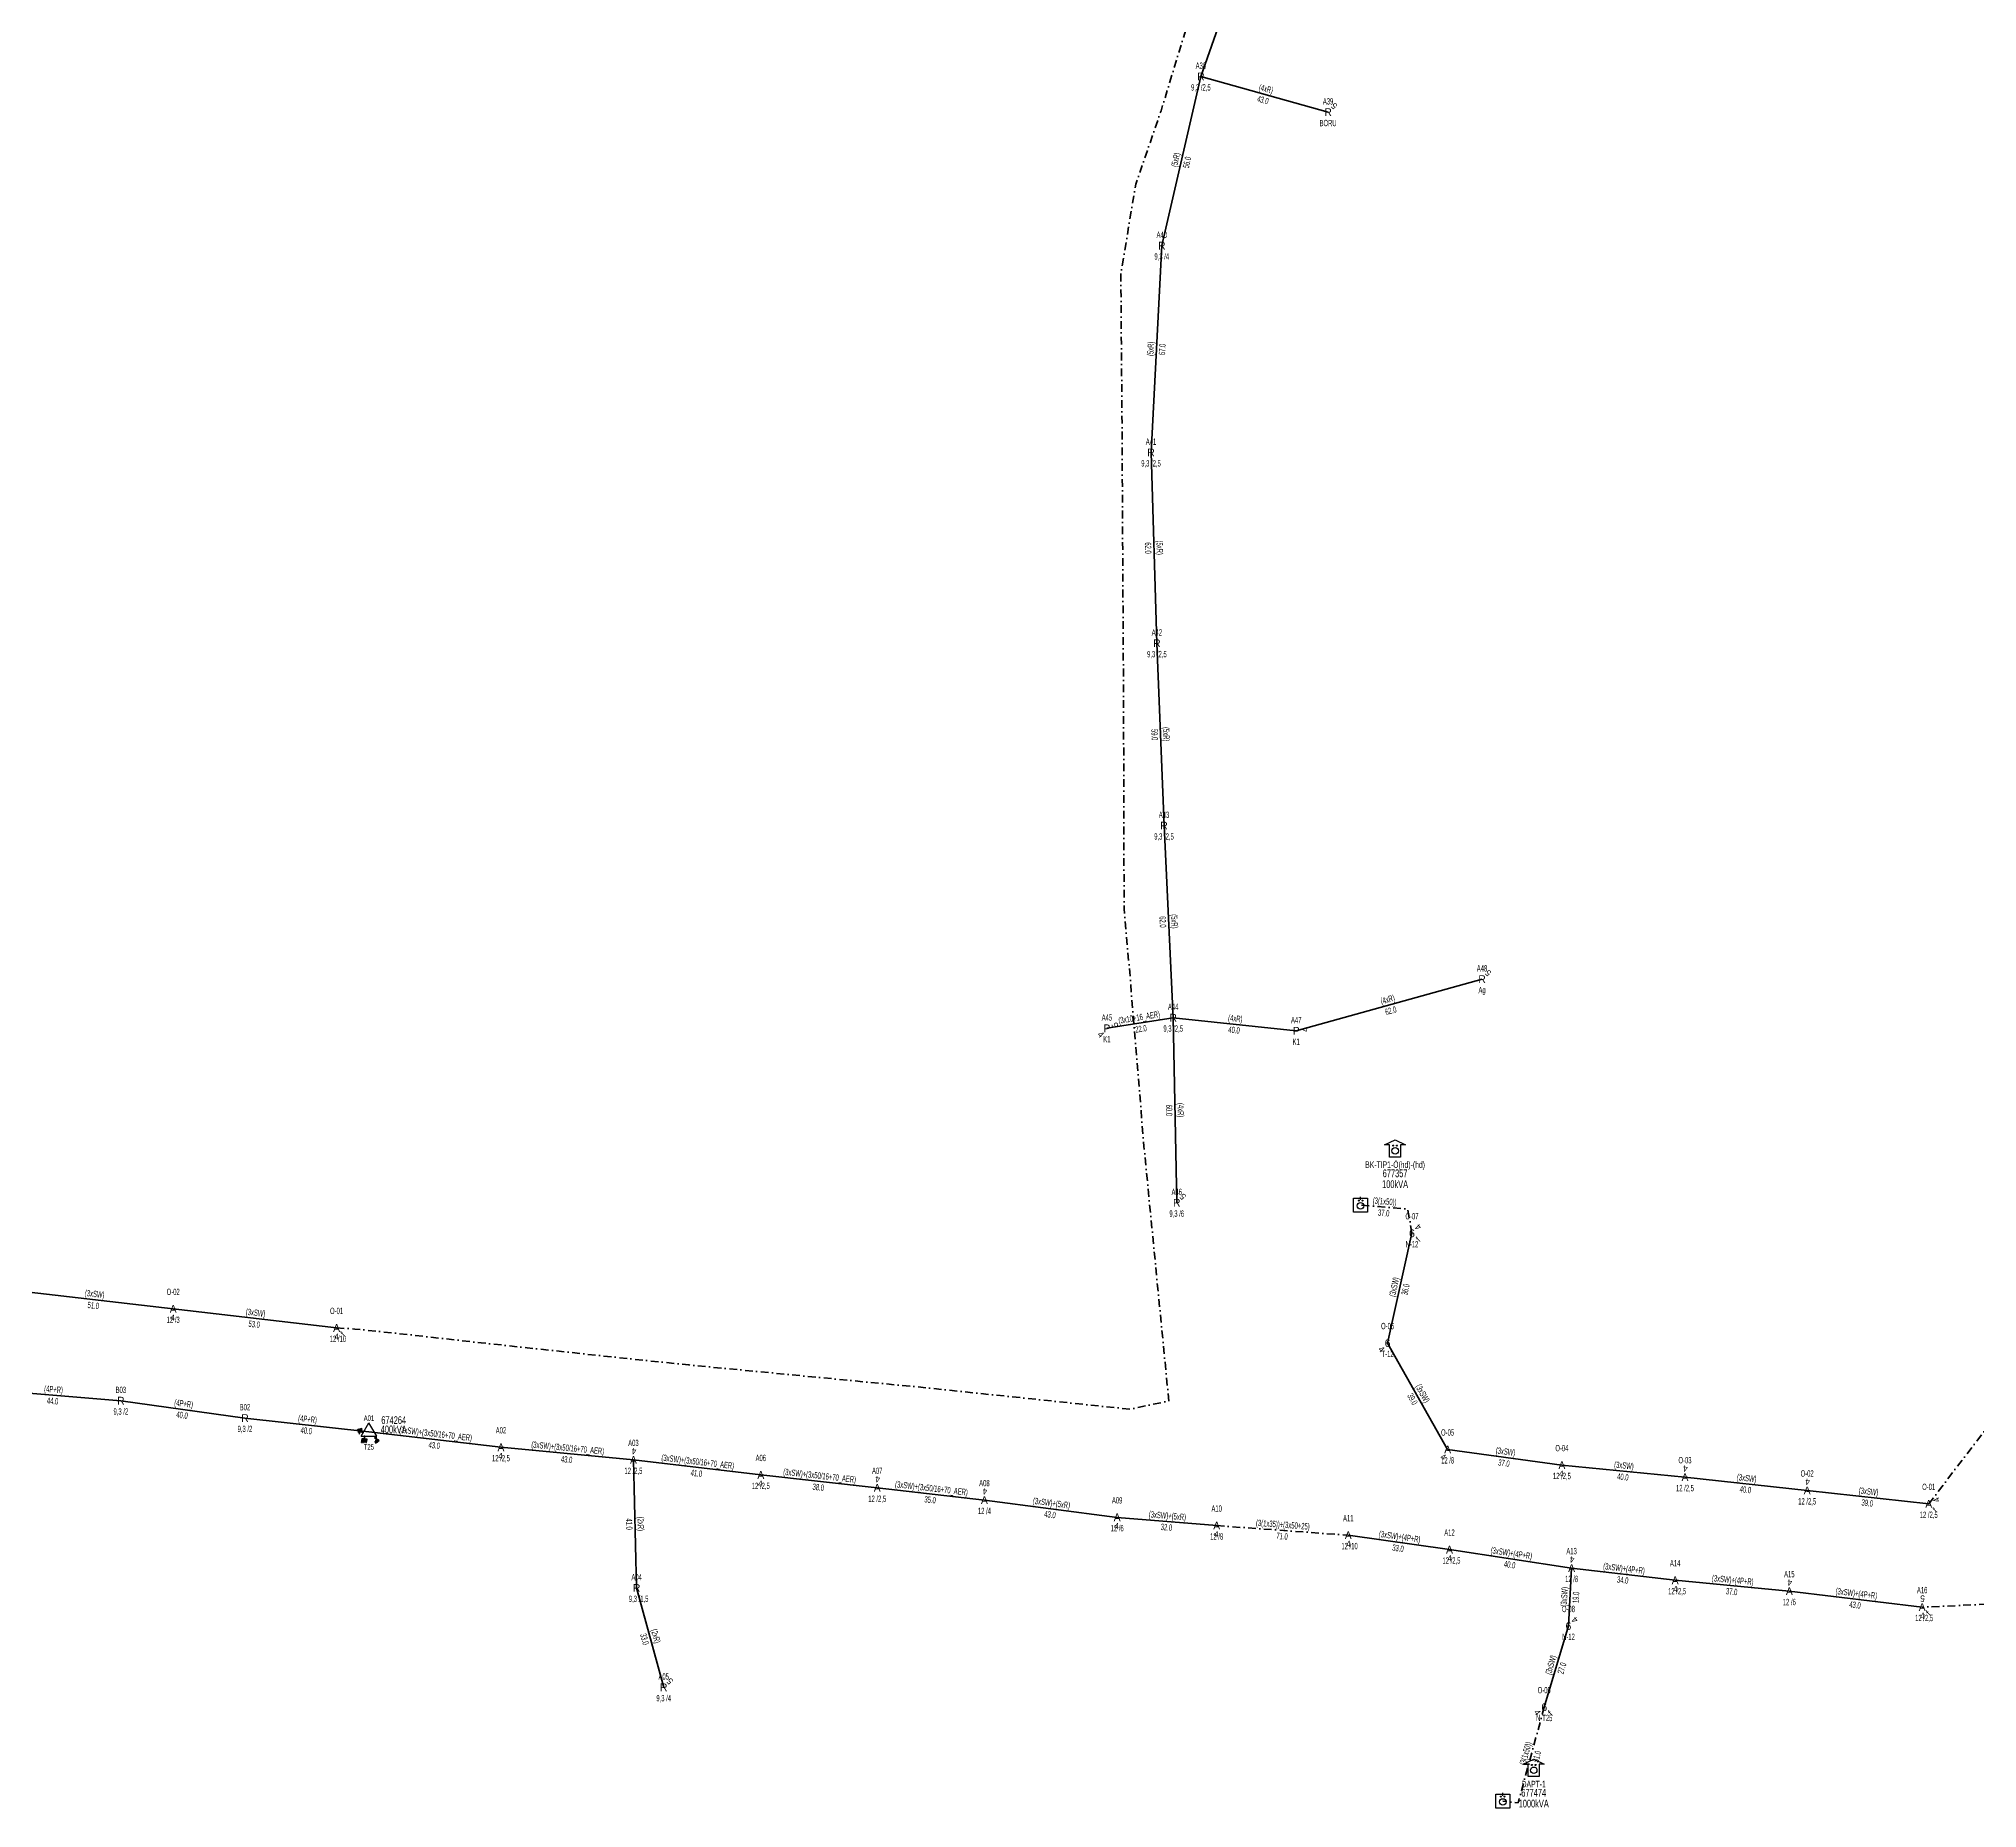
# Model space of a CAD drawing. Header units: millimetres. Extents: x 593538 to 596486, y 4087277 to 4091598.
# Drawn here: x 594642 to 595268, y 4087779 to 4088350 of the extents above; entities that cross this region are included whole.
import ezdxf
from ezdxf.enums import TextEntityAlignment as Align

# ---------------------------------------------------------------- set-up
doc = ezdxf.new("R2010")
doc.units = ezdxf.units.MM
doc.linetypes.add('DASHDOT', pattern=[5, 2.5, -1.25, 0, -1.25])
for name, color, linetype, lineweight in [('DIREK_AG_MEVCUT', 120, 'Continuous', 25), ('DIREK_ENH_MEVCUT', 6, 'Continuous', 25), ('DIREK_OG_MEVCUT', 16, 'Continuous', 25), ('HAT_AG_HAVAI_MEVCUT', 126, 'Continuous', 50), ('HAT_OG_HAVAI_MEVCUT', 48, 'Continuous', 70), ('HAT_OG_YERALTI_MEVCUT', 48, 'DASHDOT', 70), ('TRAFO_MEVCUT', 5, 'Continuous', 30), ('TRAFO_TADILAT_BYSK', 5, 'Continuous', 30)]:
    doc.layers.add(name, color=color, linetype=linetype, lineweight=lineweight)
doc.styles.add('Direk', font='B_CAD')
doc.styles.get("Standard").update_dxf_attribs({"font": 'Arial'})

# ---------------------------------------------------------------- blocks, each defined once
blk = doc.blocks.new('MEV_OZELBINA_KARE')
at = {"layer": 'TRAFO_MEVCUT', "linetype": 'Continuous'}
for p, q in [((-2.25, 2.25), (2.25, 2.25)), ((-2.25, -2.25), (-2.25, 2.25)), ((0, 1.8), (0, 2.7)), ((2.25, 2.25), (2.25, -2.25)), ((2.25, -2.25), (-2.25, -2.25))]:
    blk.add_line(p, q, dxfattribs=at)
for centre, radius in [((0, -0.215091), 1.049264), ((-0.592312, 1.488957), 0.15614), ((0.592312, 1.488957), 0.15614)]:
    blk.add_circle(centre, radius, dxfattribs=at)
blk = doc.blocks.new('MEV_MBK_OZEL')
at = {"layer": 'TRAFO_MEVCUT', "linetype": 'Continuous'}
for p, q in [((-3.4, 2), (0, 3.6)), ((-1.8, 2), (-3.4, 2)), ((-1.8, -2), (-1.8, 2)), ((0, 3.6), (3.4, 2)), ((1.8, 2), (1.8, -2)), ((3.4, 2), (1.8, 2)), ((1.8, -2), (-1.8, -2))]:
    blk.add_line(p, q, dxfattribs=at)
for centre, radius in [((0, 0), 1.049264), ((-0.592312, 1.704048), 0.15614), ((0.592312, 1.704048), 0.15614)]:
    blk.add_circle(centre, radius, dxfattribs=at)
blk = doc.blocks.new('MEV_DIREK')
h = blk.add_hatch(color=32)
h.paths.add_polyline_path([(-2.14, 0.97), (-2.35, 1.09), (-3.31, -0.55), (-3.09, -0.67), (-2.67, 0.06), (-1.89, -0.39), (-1.79, -0.22), (-2.56, 0.23)])
h.paths.add_polyline_path([(-3.46, -0.17), (-3.33, -0.25), (-2.61, 0.99), (-2.74, 1.06)])
h.paths.add_polyline_path([(-3.54, 0.29), (-3.41, 0.22), (-3.05, 0.82), (-3.18, 0.9)])
h.paths.add_polyline_path([(-3.58, 0.81), (-3.66, 0.68), (-3.53, 0.61), (-3.45, 0.74)])
h.paths.add_polyline_path([(-1.51, -2.34), (-2.26, -2.33), (-2.52, -3.47), (-2.42, -3.47), (-2.21, -2.53), (-1.91, -2.54), (-2.12, -3.47), (-2.02, -3.47), (-1.81, -2.54), (-1.51, -2.54), (-1.72, -3.47), (-1.62, -3.48), (-1.41, -2.54), (-1.11, -2.54), (-1.32, -3.48), (-1.22, -3.48), (-1.01, -2.54), (-0.71, -2.55), (-0.92, -3.48), (-0.82, -3.48), (-0.56, -2.35), (-1.31, -2.34), (-1.31, -1.44), (-1.51, -1.44)])
at = {"layer": 'TRAFO_MEVCUT'}
for points in [[(2.35, -1.57), (2.12, -1.92), (2.08, -1.44), (1.94, -1.44), (2.01, -2.32), (2.25, -1.96), (2.31, -2.67), (2.1, -2.67), (2.39, -2.87), (2.4, -2.86), (2.64, -2.49), (2.45, -2.63)], [(2.35, -1.57), (2.12, -1.92), (2.08, -1.44), (1.94, -1.44), (2.01, -2.32), (2.25, -1.96), (2.31, -2.67), (2.1, -2.67), (2.39, -2.87), (1.98, -3.19), (2.2, -3.79), (2.26, -3.74), (2.08, -3.26), (2.26, -3.13), (2.44, -3.6), (2.49, -3.56), (2.32, -3.08), (2.49, -2.94), (2.67, -3.42), (2.73, -3.38), (2.55, -2.9), (2.73, -2.76), (2.91, -3.24), (2.97, -3.2), (2.79, -2.72), (2.97, -2.58), (3.15, -3.06), (3.21, -3.01), (2.98, -2.42), (2.4, -2.86), (2.64, -2.49), (2.45, -2.63)], [(2.97, -2.58), (3.15, -3.06), (3.21, -3.01), (2.98, -2.42), (2.4, -2.86), (2.64, -2.49), (2.45, -2.63), (2.35, -1.57), (2.12, -1.92), (2.08, -1.44), (1.94, -1.44), (2.01, -2.32), (2.25, -1.96), (2.31, -2.67), (2.1, -2.67), (2.39, -2.87), (1.98, -3.19), (2.2, -3.79), (2.26, -3.74), (2.08, -3.26), (2.26, -3.13), (2.44, -3.6), (2.49, -3.56), (2.32, -3.08), (2.49, -2.94), (2.67, -3.42), (2.73, -3.38), (2.55, -2.9), (2.73, -2.76), (2.91, -3.24), (2.97, -3.2), (2.79, -2.72)]]:
    blk.add_hatch(color=32, dxfattribs=at).paths.add_polyline_path(points)
at = {"layer": 'TRAFO_MEVCUT', "linetype": 'Continuous'}
for p, q in [((-2.5, -1.44), (0, 2.89)), ((2.5, -1.44), (0, 2.89)), ((-2.5, -1.44), (2.5, -1.44))]:
    blk.add_line(p, q, dxfattribs=at)
at = {"layer": 'TRAFO_MEVCUT', "color": 32, "flags": 128}
blk.add_lwpolyline([(1.94, -1.44), (2.08, -1.44), (2.12, -1.92), (2.35, -1.57), (2.45, -2.63), (2.64, -2.49), (2.4, -2.86), (2.98, -2.42), (3.21, -3.01), (3.15, -3.06), (2.97, -2.58), (2.79, -2.72), (2.97, -3.2), (2.91, -3.24), (2.73, -2.76), (2.55, -2.9), (2.73, -3.38), (2.67, -3.42), (2.49, -2.94), (2.32, -3.08), (2.49, -3.56), (2.44, -3.6), (2.26, -3.13), (2.08, -3.26), (2.26, -3.74), (2.2, -3.79), (1.98, -3.19), (2.39, -2.87), (2.1, -2.67), (2.31, -2.67), (2.25, -1.96), (2.01, -2.32), (1.94, -1.44)], dxfattribs=at)
at = {"layer": 'TRAFO_TADILAT_BYSK', "color": 32, "flags": 128}
for points in [[(-3.53, 0.61), (-3.45, 0.74), (-3.58, 0.81), (-3.66, 0.68), (-3.53, 0.61)], [(-3.41, 0.22), (-3.05, 0.82), (-3.18, 0.9), (-3.54, 0.29), (-3.41, 0.22)], [(-3.33, -0.25), (-2.61, 0.99), (-2.74, 1.06), (-3.46, -0.17), (-3.33, -0.25)], [(-1.79, -0.22), (-2.56, 0.23), (-2.14, 0.97), (-2.35, 1.09), (-3.31, -0.55), (-3.09, -0.67), (-2.67, 0.06), (-1.89, -0.39), (-1.79, -0.22)], [(-1.31, -1.44), (-1.51, -1.44), (-1.51, -2.34), (-2.26, -2.33), (-2.52, -3.47), (-2.42, -3.47), (-2.21, -2.53), (-1.91, -2.54), (-2.12, -3.47), (-2.02, -3.47), (-1.81, -2.54), (-1.51, -2.54), (-1.72, -3.47), (-1.62, -3.48), (-1.41, -2.54), (-1.11, -2.54), (-1.32, -3.48), (-1.22, -3.48), (-1.01, -2.54), (-0.71, -2.55), (-0.92, -3.48), (-0.82, -3.48), (-0.56, -2.35), (-1.31, -2.34), (-1.31, -1.44)]]:
    blk.add_lwpolyline(points, dxfattribs=at)
blk = doc.blocks.new('MEV_DAPT_OZEL')
at = {"layer": 'TRAFO_MEVCUT', "linetype": 'Continuous'}
for p, q in [((-3.4, 2), (0, 3.6)), ((-1.8, 2), (-3.4, 2)), ((-1.8, -2), (-1.8, 2)), ((0, 3.6), (3.4, 2)), ((1.8, 2), (1.8, -2)), ((3.4, 2), (1.8, 2)), ((1.8, -2), (-1.8, -2))]:
    blk.add_line(p, q, dxfattribs=at)
for centre, radius in [((0, 0), 1.049264), ((-0.592312, 1.704048), 0.15614), ((0.592312, 1.704048), 0.15614)]:
    blk.add_circle(centre, radius, dxfattribs=at)

msp = doc.modelspace()

# ---------------------------------------------------------------- linework, layer by layer
at = {"layer": 'HAT_AG_HAVAI_MEVCUT'}
for p, q in [((595016.9, 4088337.69), (595036.33, 4088392.89)), ((595004.27, 4088283.1), (595016.9, 4088337.69)), ((595016.9, 4088337.69), (595057.97, 4088326.18)), ((595000.8, 4088216.33), (595004.27, 4088283.1)), ((595002.7, 4088154.76), (595000.8, 4088216.33)), ((595005, 4088095.9), (595002.7, 4088154.76)), ((595007.96, 4088033.9), (595005, 4088095.9)), ((595047.69, 4088029.65), (595107.68, 4088046.33)), ((595007.96, 4088033.9), (594986.56, 4088030.47)), ((595009.11, 4087974.16), (595007.96, 4088033.9)), ((595007.96, 4088033.9), (595047.69, 4088029.65)), ((594668.21, 4087910.27), (594624.46, 4087913.85)), ((594708.27, 4087904.67), (594668.21, 4087910.27)), ((594748.3, 4087900.25), (594708.27, 4087904.67)), ((594833.7, 4087891.15), (594834.74, 4087849.83)), ((594834.74, 4087849.83), (594843.47, 4087817.75))]:
    msp.add_line(p, q, dxfattribs=at)
at = {"layer": 'HAT_OG_HAVAI_MEVCUT'}
for p, q in [((595077.19, 4087928.87), (595085.05, 4087964.31)), ((594685.11, 4087939.89), (594633.99, 4087945.85)), ((594737.86, 4087933.75), (594685.11, 4087939.89)), ((595096.56, 4087894.52), (595077.19, 4087928.87)), ((594748.3, 4087900.25), (594790.93, 4087895.22)), ((594790.93, 4087895.22), (594833.7, 4087891.15)), ((594833.7, 4087891.15), (594874.82, 4087886.3)), ((595133.45, 4087889.47), (595096.56, 4087894.52)), ((595173.19, 4087885.58), (595133.45, 4087889.47)), ((594874.82, 4087886.3), (594912.41, 4087882.13)), ((595212.64, 4087881.29), (595173.19, 4087885.58)), ((594912.41, 4087882.13), (594947.01, 4087878.18)), ((594947.01, 4087878.18), (594989.87, 4087872.62)), ((595251.89, 4087876.96), (595212.64, 4087881.29)), ((594989.87, 4087872.62), (595022, 4087869.95)), ((595064.48, 4087866.85), (595097.16, 4087862.19)), ((595097.16, 4087862.19), (595136.59, 4087856.23)), ((595136.59, 4087856.23), (595135.57, 4087837.55)), ((595136.59, 4087856.23), (595170.02, 4087852.29)), ((595170.02, 4087852.29), (595206.88, 4087848.79)), ((595249.77, 4087843.64), (595206.88, 4087848.79)), ((595135.57, 4087837.55), (595127.76, 4087811.36))]:
    msp.add_line(p, q, dxfattribs=at)
at = {"layer": 'HAT_OG_YERALTI_MEVCUT', "flags": 128}
for points in [[(594737.86, 4087933.75), (594743.7, 4087933.41), (594761.27, 4087931.55), (594784.57, 4087928.95), (594799.4, 4087927.36), (594823.75, 4087924.71), (594851.6, 4087921.8), (594928.7, 4087914.4), (594993.93, 4087907.52), (595006.55, 4087910.14), (594998.52, 4087992.41), (594993.91, 4088048.58), (594992.11, 4088069.06), (594991.94, 4088133.94), (594991.45, 4088223.54), (594991.06, 4088274.03), (594995.85, 4088302.9), (595004.03, 4088326.58), (595018.9, 4088375.34), (595029.24, 4088408.09), (595034.66, 4088428.89), (595041.2, 4088455.6), (595044, 4088483.94), (595042.21, 4088508.45), (595040.95, 4088522.96), (595038.02, 4088557.57), (595037.2, 4088592.31), (595035.57, 4088648.32), (595033.11, 4088699.25), (595033.44, 4088742.52), (595037.2, 4088803.12), (595043.26, 4088867.65), (595049.16, 4088939.88), (595052.27, 4088984.3), (595054.07, 4089014.14), (595060.12, 4089041.24), (595064.9, 4089062.77), (595072.34, 4089088.48), (595075.49, 4089099.2), (595084.19, 4089119.62), (595095.22, 4089117.15), (595097.61, 4089117.47)], [(595622.6, 4088237.12), (595280.93, 4087845.02), (595249.77, 4087843.64)], [(595251.89, 4087876.96), (595473.68, 4088167.14), (595622.6, 4088237.12)], [(595085.05, 4087964.31), (595083.71, 4087972.13), (595068.45, 4087973.36)], [(595022, 4087869.95), (595064.48, 4087866.85)], [(595127.76, 4087811.36), (595119.32, 4087780.48), (595114.36, 4087780.98)]]:
    msp.add_lwpolyline(points, dxfattribs=at)

# ---------------------------------------------------------------- block references
at = {"layer": 'TRAFO_MEVCUT', "linetype": 'ByBlock'}
for name, p in [('MEV_MBK_OZEL', (595079.6, 4087990.91)), ('MEV_OZELBINA_KARE', (595068.45, 4087973.36))]:
    msp.add_blockref(name, p, dxfattribs=at)
at = {"layer": 'TRAFO_MEVCUT'}
for name, p in [('MEV_DIREK', (594748.3, 4087900.25)), ('MEV_DAPT_OZEL', (595124.36, 4087790.98)), ('MEV_OZELBINA_KARE', (595114.36, 4087780.98))]:
    msp.add_blockref(name, p, dxfattribs=at)

# ---------------------------------------------------------------- texts
at = {"layer": 'DIREK_AG_MEVCUT', "linetype": 'ByBlock', "width": 0.53}
for s, p in [('A38', (595016.9, 4088341.19)), ('9,3 /2,5', (595016.9, 4088334.19)), ('A39', (595057.97, 4088329.68)), ('BORU', (595057.97, 4088322.68)), ('A40', (595004.27, 4088286.6)), ('9,3 /4', (595004.27, 4088279.6)), ('A41', (595000.8, 4088219.83)), ('9,3 /2,5', (595000.8, 4088212.83)), ('A42', (595002.7, 4088158.26)), ('9,3 /2,5', (595002.7, 4088151.26)), ('A43', (595005, 4088099.4)), ('9,3 /2,5', (595005, 4088092.4)), ('A48', (595107.68, 4088049.83)), ('Ag', (595107.68, 4088042.83)), ('A45', (594986.56, 4088033.97)), ('A44', (595007.96, 4088037.4)), ('A47', (595047.69, 4088033.15)), ('K1', (594986.56, 4088026.97)), ('9,3 /2,5', (595007.96, 4088030.4)), ('K1', (595047.69, 4088026.15)), ('A46', (595009.11, 4087977.66)), ('9,3 /6', (595009.11, 4087970.66)), ('B03', (594668.21, 4087913.77)), ('B02', (594708.27, 4087908.17)), ('9,3 /2', (594668.21, 4087906.77)), ('9,3 /2', (594708.27, 4087901.17)), ('A04', (594834.74, 4087853.33)), ('9,3 /1,5', (594835.38, 4087846.33)), ('A05', (594843.47, 4087821.25)), ('9,3 /4', (594843.47, 4087814.25))]:
    msp.add_text(s, height=2.05, dxfattribs=at).set_placement(p, align=Align.MIDDLE_CENTER)
at = {"layer": 'DIREK_AG_MEVCUT', "linetype": 'ByBlock', "style": 'Direk'}
for s, p in [('R', (595016.9, 4088337.69)), ('R', (595057.97, 4088326.18)), ('R', (595004.27, 4088283.1)), ('R', (595000.8, 4088216.33)), ('R', (595002.7, 4088154.76)), ('R', (595005, 4088095.9)), ('R', (595107.68, 4088046.33)), ('R', (595007.96, 4088033.9)), ('P', (594986.56, 4088030.47)), ('P', (595047.69, 4088029.65)), ('R', (595009.11, 4087974.16)), ('R', (594668.21, 4087910.27)), ('R', (594708.27, 4087904.67)), ('R', (594834.74, 4087849.83)), ('R', (594843.47, 4087817.75))]:
    msp.add_text(s, height=2.5, dxfattribs=at).set_placement(p, align=Align.MIDDLE_CENTER)
at = {"layer": 'DIREK_AG_MEVCUT', "color": 32, "style": 'Direk'}
for s, rotation, p in [('5', 495, (595059.95, 4088328.16)), ('5', 495, (595109.66, 4088048.31)), ('4', 315, (594984.58, 4088028.49)), ('5', 112.5, (594989.15, 4088031.54)), ('4', 457.76893, (595050.46, 4088030.03)), ('5', 495, (595011.09, 4087976.14)), ('5', 495, (594845.45, 4087819.73))]:
    msp.add_text(s, height=2, rotation=rotation, dxfattribs=at).set_placement(p, align=Align.MIDDLE_CENTER)
at = {"layer": 'DIREK_ENH_MEVCUT', "linetype": 'ByBlock', "width": 0.53}
for s, p in [('O-07', (595085.05, 4087969.81)), ('N-12', (595085.05, 4087960.81)), ('O-06', (595077.19, 4087934.37)), ('T-12', (595077.19, 4087925.37)), ('O-08', (595135.57, 4087843.05)), ('N-12', (595135.57, 4087834.05))]:
    msp.add_text(s, height=2.05, dxfattribs=at).set_placement(p, align=Align.MIDDLE_CENTER)
at = {"layer": 'DIREK_ENH_MEVCUT', "linetype": 'ByBlock', "style": 'Direk'}
for p in [(595085.05, 4087964.31), (595077.19, 4087928.87), (595135.57, 4087837.55)]:
    msp.add_text('6', height=2.5, dxfattribs=at).set_placement(p, align=Align.MIDDLE_CENTER)
at = {"layer": 'DIREK_ENH_MEVCUT', "color": 32, "style": 'Direk'}
for s, rotation, p in [('4', 495, (595087.03, 4087966.29)), ('f', 405, (595087.03, 4087962.33)), ('4', 315, (595075.21, 4087926.89)), ('4', 493.4411, (595137.6, 4087839.48)), ('4', 307.35959, (595125.53, 4087809.66)), ('f', 405, (595129.73, 4087809.38))]:
    msp.add_text(s, height=2, rotation=rotation, dxfattribs=at).set_placement(p, align=Align.MIDDLE_CENTER)
at = {"layer": 'DIREK_ENH_MEVCUT', "width": 0.53}
for s, p in [('O-09', (595127.76, 4087816.86)), ('N-T25', (595127.76, 4087807.86))]:
    msp.add_text(s, height=2.05, dxfattribs=at).set_placement(p, align=Align.MIDDLE_CENTER)
at = {"layer": 'DIREK_ENH_MEVCUT', "style": 'Direk'}
msp.add_text('6', height=2.5, dxfattribs=at).set_placement((595127.76, 4087811.36), align=Align.MIDDLE_CENTER)
at = {"layer": 'DIREK_OG_MEVCUT', "linetype": 'ByBlock', "width": 0.53}
for s, p in [('O-02', (594685.11, 4087945.39)), ('O-01', (594737.86, 4087939.25)), ('12 /3', (594685.11, 4087936.39)), ('12 /10', (594738.29, 4087930.25)), ('A02', (594790.93, 4087900.72)), ('A03', (594833.7, 4087896.65)), ('O-05', (595096.56, 4087900.02)), ('O-04', (595133.45, 4087894.97)), ('12 /2,5', (594790.93, 4087891.72)), ('A06', (594874.82, 4087891.8)), ('12 /8', (595096.56, 4087891.02)), ('O-03', (595173.19, 4087891.08)), ('12 /2,5', (594833.7, 4087887.65)), ('12 /2,5', (594874.82, 4087882.8)), ('A07', (594912.41, 4087887.63)), ('A08', (594947.01, 4087883.68)), ('12 /2,5', (595133.45, 4087885.97)), ('12 /2,5', (595173.19, 4087882.08)), ('O-02', (595212.64, 4087886.79)), ('O-01', (595251.89, 4087882.46)), ('12 /2,5', (594912.41, 4087878.63)), ('A09', (594989.87, 4087878.12)), ('12 /2,5', (595212.64, 4087877.79)), ('12 /4', (594947.01, 4087874.68)), ('A10', (595022, 4087875.45)), ('A11', (595064.48, 4087872.35)), ('12 /2,5', (595251.89, 4087873.46)), ('12 /6', (594989.87, 4087869.12)), ('12 /8', (595022, 4087866.45)), ('12 /10', (595064.9, 4087863.35)), ('A12', (595097.16, 4087867.69)), ('12 /2,5', (595097.8, 4087858.69)), ('A13', (595136.59, 4087861.73)), ('A14', (595170.02, 4087857.79)), ('12 /8', (595136.59, 4087852.73)), ('A15', (595206.88, 4087854.29)), ('12 /2,5', (595170.66, 4087848.79)), ('12 /6', (595206.88, 4087845.29)), ('A16', (595249.77, 4087849.14)), ('12 /2,5', (595250.4, 4087840.14))]:
    msp.add_text(s, height=2.05, dxfattribs=at).set_placement(p, align=Align.MIDDLE_CENTER)
at = {"layer": 'DIREK_OG_MEVCUT', "linetype": 'ByBlock', "style": 'Direk'}
for p in [(594685.11, 4087939.89), (594737.86, 4087933.75), (594790.93, 4087895.22), (595096.56, 4087894.52), (594833.7, 4087891.15), (595133.45, 4087889.47), (594874.82, 4087886.3), (594912.41, 4087882.13), (595173.19, 4087885.58), (594947.01, 4087878.18), (595212.64, 4087881.29), (595251.89, 4087876.96), (594989.87, 4087872.62), (595022, 4087869.95), (595064.48, 4087866.85), (595097.16, 4087862.19), (595136.59, 4087856.23), (595170.02, 4087852.29), (595206.88, 4087848.79), (595249.77, 4087843.64)]:
    msp.add_text('A', height=2.5, dxfattribs=at).set_placement(p, align=Align.MIDDLE_CENTER)
at = {"layer": 'DIREK_OG_MEVCUT', "color": 32, "style": 'Direk'}
for s, rotation, p in [('4', 356.67155, (594684.95, 4087937.09)), ('4', 360.11979, (594737.87, 4087930.95)), ('f', 405, (594739.84, 4087931.77)), ('4', 356.63893, (594790.77, 4087892.43)), ('4', 536.63724, (594833.87, 4087893.94)), ('4', 329.70797, (595095.14, 4087892.1)), ('4', 536.89452, (595173.34, 4087888.38)), ('4', 356.63724, (594874.66, 4087883.51)), ('4', 536.7423, (594912.57, 4087884.93)), ('4', 356.10378, (595133.26, 4087886.67)), ('4', 536.85474, (595212.8, 4087884.09)), ('4', 536.30013, (594947.19, 4087880.98)), ('4', 476.30375, (595254.4, 4087878.21)), ('4', 356.30013, (594989.69, 4087869.82)), ('f', 405, (595253.86, 4087874.99)), ('4', 357.63235, (595021.89, 4087867.16)), ('4', 361.34928, (595064.54, 4087864.05)), ('4', 361.0702, (595097.22, 4087859.39)), ('4', 536.64423, (595136.75, 4087859.02)), ('4', 536.57872, (595207.04, 4087851.58)), ('4', 361.76966, (595170.11, 4087849.49)), ('5', 177.4308, (595249.89, 4087846.44)), ('4', 361.70415, (595249.85, 4087840.84)), ('f', 405, (595251.75, 4087841.66))]:
    msp.add_text(s, height=2, rotation=rotation, dxfattribs=at).set_placement(p, align=Align.MIDDLE_CENTER)
at = {"layer": 'HAT_AG_HAVAI_MEVCUT', "lineweight": 30, "width": 0.53}
for s, rotation, p in [('(4xR)', 344.35008, (595037.67, 4088332.75)), ('(5xR)', 76.96504, (595009.76, 4088310.59)), ('(5xR)', 87.03, (595001.69, 4088249.76)), ('(5xR)', 271.76807, (595002.6, 4088185.57)), ('(5xR)', 272.23695, (595004.7, 4088125.36)), ('(5xR)', 272.7333, (595007.33, 4088064.94)), ('(4xR)', 15.53785, (595077.46, 4088038.81)), ('(3x10+16_AER)', 369.10034, (594997.13, 4088033.02)), ('(4xR)', 353.89676, (595027.92, 4088032.62)), ('(4xR)', 271.10111, (595009.39, 4088004.04)), ('(4P+R)', 355.3178, (594646.4, 4087912.91)), ('(4P+R)', 352.04923, (594688.36, 4087908.31)), ('(4P+R)', 353.68832, (594728.38, 4087903.31)), ('(2xR)', 271.44396, (594835.07, 4087870.51)), ('(2xR)', 285.22132, (594839.93, 4087834.01))]:
    msp.add_text(s, height=2.05, rotation=rotation, dxfattribs=at).set_placement(p, align=Align.CENTER)
for s, rotation, p in [('43.0', 344.35008, (595037.21, 4088331.12)), ('56.0', 76.96504, (595011.41, 4088310.2)), ('67.0', 87.03, (595003.38, 4088249.67)), ('62.0', 271.76807, (595000.9, 4088185.52)), ('59.0', 272.23695, (595003, 4088125.29)), ('62.0', 272.7333, (595005.63, 4088064.86)), ('62.0', 15.53785, (595077.91, 4088037.17)), ('22.0', 369.10034, (594997.4, 4088031.34)), ('40.0', 353.89676, (595027.73, 4088030.93)), ('60.0', 271.10111, (595007.69, 4088004.01)), ('44.0', 355.3178, (594646.27, 4087911.21)), ('40.0', 352.04923, (594688.12, 4087906.63)), ('40.0', 353.68832, (594728.19, 4087901.62)), ('41.0', 271.44396, (594833.37, 4087870.47)), ('33.0', 285.22132, (594838.29, 4087833.56))]:
    msp.add_text(s, height=2.05, rotation=rotation, dxfattribs=at).set_placement(p, align=Align.TOP_CENTER)
at = {"layer": 'HAT_OG_HAVAI_MEVCUT', "lineweight": 30, "width": 0.53}
for s, rotation, p in [('(3xSW)', 353.3431, (594659.65, 4087943.72)), ('(3xSW)', 77.4845, (595080.29, 4087946.77)), ('(3xSW)', 353.36315, (594711.59, 4087937.66)), ('(3xSW)', 299.41594, (595087.61, 4087912.11)), ('(3xSW)+(3x50/16+70_AER)', 353.27787, (594769.72, 4087898.58)), ('(3xSW)+(3x50/16+70_AER)', 354.55967, (594812.4, 4087894.03)), ('(3xSW)+(3x50/16+70_AER)', 353.27448, (594854.36, 4087889.57)), ('(3xSW)', 352.20755, (595115.12, 4087892.84)), ('(3xSW)', 354.41796, (595153.4, 4087888.37)), ('(3xSW)+(3x50/16+70_AER)', 353.67642, (594893.71, 4087885.06)), ('(3xSW)+(3x50/16+70_AER)', 353.4846, (594929.81, 4087881)), ('(3xSW)', 353.78904, (595193.01, 4087884.28)), ('(3xSW)+(5xR)', 352.60025, (594968.55, 4087876.24)), ('(3xSW)', 353.70933, (595232.36, 4087879.97)), ('(3xSW)+(5xR)', 355.26469, (595006.01, 4087872.13)), ('(3xSW)+(4P+R)', 351.88953, (595080.94, 4087865.36)), ('(3xSW)+(4P+R)', 351.39153, (595117, 4087860.05)), ('(3xSW)+(4P+R)', 353.28846, (595153.4, 4087855.1)), ('(3xSW)+(4P+R)', 354.56524, (595188.53, 4087851.38)), ('(3xSW)', 446.88219, (595135.23, 4087846.94)), ('(3xSW)+(4P+R)', 353.15744, (595228.42, 4087847.06)), ('(3xSW)', 433.38913, (595130.85, 4087824.7))]:
    msp.add_text(s, height=2.05, rotation=rotation, dxfattribs=at).set_placement(p, align=Align.CENTER)
for s, rotation, p in [('36.0', 77.4845, (595081.95, 4087946.41)), ('51.0', 353.3431, (594659.45, 4087942.03)), ('53.0', 353.36315, (594711.39, 4087935.97)), ('39.0', 299.41594, (595086.13, 4087911.28)), ('43.0', 353.27787, (594769.52, 4087896.89)), ('43.0', 354.55967, (594812.24, 4087892.34)), ('37.0', 352.20755, (595114.89, 4087891.15)), ('41.0', 353.27448, (594854.16, 4087887.88)), ('38.0', 353.67642, (594893.52, 4087883.37)), ('40.0', 354.41796, (595153.24, 4087886.68)), ('35.0', 353.4846, (594929.61, 4087879.31)), ('40.0', 353.78904, (595192.83, 4087882.59)), ('39.0', 353.70933, (595232.17, 4087878.28)), ('43.0', 352.60025, (594968.33, 4087874.56)), ('32.0', 355.26469, (595005.87, 4087870.44)), ('33.0', 351.88953, (595080.7, 4087863.68)), ('40.0', 351.39153, (595116.75, 4087858.37)), ('34.0', 353.28846, (595153.21, 4087853.41)), ('19.0', 446.88219, (595136.93, 4087846.84)), ('37.0', 354.56524, (595188.37, 4087849.69)), ('43.0', 353.15744, (595228.22, 4087845.37)), ('27.0', 433.38913, (595132.48, 4087824.22))]:
    msp.add_text(s, height=2.05, rotation=rotation, dxfattribs=at).set_placement(p, align=Align.TOP_CENTER)
at = {"layer": 'HAT_OG_YERALTI_MEVCUT', "lineweight": 30, "width": 0.53}
for s, rotation, p in [('(3(1x50))', 355.39618, (595076.15, 4087973.59)), ('(3(1x35))+(3x50+25)', 355.82213, (595043.3, 4087869.25)), ('(3(1x50))', 434.7191, (595122.72, 4087796.15))]:
    msp.add_text(s, height=2.05, rotation=rotation, dxfattribs=at).set_placement(p, align=Align.CENTER)
for s, rotation, p in [('37.0', 355.39618, (595076.01, 4087971.89)), ('71.0', 355.82213, (595043.18, 4087867.56)), ('51.0', 434.7191, (595124.36, 4087795.7))]:
    msp.add_text(s, height=2.05, rotation=rotation, dxfattribs=at).set_placement(p, align=Align.TOP_CENTER)
at = {"layer": 'TRAFO_MEVCUT', "linetype": 'ByBlock', "width": 0.6}
for s, height, p in [('BK-TIP1-Ö(hd)-(hd)', 2.1, (595079.6, 4087985.41)), ('677357', 2.5, (595079.6, 4087982.41)), ('100kVA', 2.5, (595079.6, 4087978.91))]:
    msp.add_text(s, height=height, dxfattribs=at).set_placement(p, align=Align.CENTER)
at = {"layer": 'TRAFO_MEVCUT', "width": 0.6}
for s, height, p in [('A01', 1.8, (594748.3, 4087903.75)), ('400kVA', 2.5, (594756.3, 4087899.75)), ('674264', 2.5, (594756.3, 4087902.75)), ('677474', 2.5, (595124.36, 4087782.48)), ('DAPT-1', 2.1, (595124.36, 4087785.48)), ('1000kVA', 2.5, (595124.36, 4087778.98))]:
    msp.add_text(s, height=height, dxfattribs=at).set_placement(p, align=Align.CENTER)
msp.add_text('T25', height=1.8, dxfattribs=at).set_placement((594748.3, 4087896.25), align=Align.TOP_CENTER)

doc.saveas('drawing.dxf')
